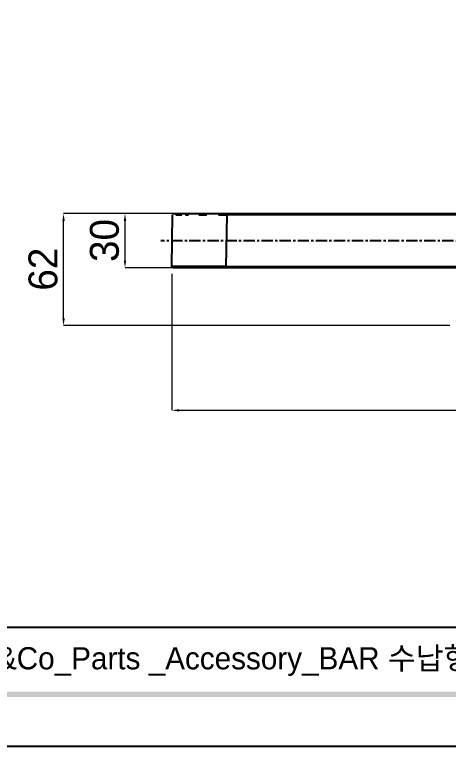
# Model space of a CAD drawing. Extents: x 16296660632 to 16296674943, y -37409619871 to -37409617133.
# Drawn here: x 16296674048.1 to 16296674288.2, y -37409617943.4 to -37409617538.3 of the extents above; entities that cross this region are included whole.
import ezdxf

# ---------------------------------------------------------------- set-up
doc = ezdxf.new("R2010")
doc.units = 0
doc.header["$LTSCALE"] = 10
doc.header["$MEASUREMENT"] = 0
doc.header["$PDMODE"] = 3
doc.header["$PDSIZE"] = -10
doc.linetypes.add('CENTER', pattern=[2, 1.25, -0.25, 0.25, -0.25])
doc.layers.get('0').update_dxf_attribs({"linetype": 'CONTINUOUS'})
doc.layers.get('DEFPOINTS').update_dxf_attribs({"linetype": 'CONTINUOUS'})
doc.styles.add('Daelim Dimension', font='\x7f\x7f\x7f\x7f.TTF')
doc.dimstyles.new('DEFAULT', dxfattribs={"dimscale": 2, "dimtxt": 2, "dimasz": 2, "dimexe": 0, "dimexo": 2, "dimgap": 1, "dimtad": 1, "dimdec": 1, "dimzin": 9, "dimdsep": 46, "dimtxsty": 'Daelim Dimension', "dimcen": 0.5, "dimclrd": 252, "dimclre": 252, "dimclrt": 3, "dimadec": 1, "dimazin": 0, "dimtfac": 1, "dimtdec": 1, "dimtix": 1, "dimtmove": 0, "dimatfit": 3, "dimfxl": 0, "dimtolj": 1, "dimtzin": 1, "dimlwd": 9, "dimlwe": 9, "dimarcsym": 0})

# ---------------------------------------------------------------- blocks, each defined once
blk = doc.blocks.new('*D17')
at = {"color": 5, "lineweight": 9, "ltscale": 0.5}
for p, q in [((16296674135.0424, -37409617681.711731), (16296674135.0424, -37409617757.342773)), ((16296674485.01755, -37409617681.711731), (16296674485.01755, -37409617757.342773)), ((16296674139.0424, -37409617757.342773), (16296674481.01755, -37409617757.342773))]:
    blk.add_line(p, q, dxfattribs=at)
at = {"color": 5, "ltscale": 0.5}
for points in [[(16296674139.0424, -37409617756.676109), (16296674139.0424, -37409617758.009438), (16296674135.0424, -37409617757.342773)], [(16296674481.01755, -37409617756.676109), (16296674481.01755, -37409617758.009438), (16296674485.01755, -37409617757.342773)]]:
    blk.add_solid(points, dxfattribs=at)
at = {"layer": 'DEFPOINTS', "color": 0, "ltscale": 0.5}
for p in [(16296674135.0424, -37409617677.711731), (16296674485.01755, -37409617677.711731), (16296674485.01755, -37409617757.342773)]:
    blk.add_point(p, dxfattribs=at)
at = {"color": 7, "ltscale": 0.5, "insert": (16296674316.21504, -37409617737.900711), "char_height": 16, "attachment_point": 2, "style": 'Daelim Dimension'}
blk.add_mtext('\\A1;350', dxfattribs=at)
blk = doc.blocks.new('*D18')
at = {"color": 5, "lineweight": 9, "ltscale": 0.5}
for p, q in [((16296674132.24152, -37409617648.42395), (16296674075.16441, -37409617648.42395)), ((16296674075.16441, -37409617706.42395), (16296674075.16441, -37409617652.42395)), ((16296674289.02998, -37409617710.42395), (16296674075.16441, -37409617710.42395))]:
    blk.add_line(p, q, dxfattribs=at)
at = {"color": 5, "ltscale": 0.5}
for points in [[(16296674074.49774, -37409617652.42395), (16296674075.83108, -37409617652.42395), (16296674075.16441, -37409617648.42395)], [(16296674074.49774, -37409617706.42395), (16296674075.83108, -37409617706.42395), (16296674075.16441, -37409617710.42395)]]:
    blk.add_solid(points, dxfattribs=at)
at = {"layer": 'DEFPOINTS', "color": 0, "ltscale": 0.5}
for p in [(16296674075.16441, -37409617648.42395), (16296674136.24152, -37409617648.42395), (16296674293.02998, -37409617710.42395)]:
    blk.add_point(p, dxfattribs=at)
at = {"color": 7, "ltscale": 0.5, "insert": (16296674055.74524, -37409617679.17786), "char_height": 16, "attachment_point": 2, "rotation": 90, "style": 'Daelim Dimension'}
blk.add_mtext('\\A1;62', dxfattribs=at)
blk = doc.blocks.new('*D19')
at = {"color": 5, "lineweight": 9, "ltscale": 0.5}
for p, q in [((16296674161.53705, -37409617648.42395), (16296674109.17083, -37409617648.42395)), ((16296674109.17083, -37409617674.42395), (16296674109.17083, -37409617652.42395)), ((16296674161.03783, -37409617678.42395), (16296674109.17083, -37409617678.42395))]:
    blk.add_line(p, q, dxfattribs=at)
at = {"color": 5, "ltscale": 0.5}
for points in [[(16296674108.50416, -37409617652.42395), (16296674109.8375, -37409617652.42395), (16296674109.17083, -37409617648.42395)], [(16296674108.50416, -37409617674.42395), (16296674109.8375, -37409617674.42395), (16296674109.17083, -37409617678.42395)]]:
    blk.add_solid(points, dxfattribs=at)
at = {"layer": 'DEFPOINTS', "color": 0, "ltscale": 0.5}
for p in [(16296674109.17083, -37409617648.42395), (16296674165.53705, -37409617648.42395), (16296674165.03783, -37409617678.42395)]:
    blk.add_point(p, dxfattribs=at)
at = {"color": 7, "ltscale": 0.5, "insert": (16296674089.72878, -37409617663.29276), "char_height": 16, "attachment_point": 2, "rotation": 90, "style": 'Daelim Dimension'}
blk.add_mtext('\\A1;30', dxfattribs=at)

msp = doc.modelspace()

# ---------------------------------------------------------------- linework, layer by layer
at = {"color": 7, "linetype": 'Continuous', "lineweight": 25}
for p, q in [((16296674136.24152, -37409617648.42395), (16296674141.17651, -37409617648.42395)), ((16296674141.17651, -37409617648.42395), (16296674144.82143, -37409617648.42395)), ((16296674144.82143, -37409617648.42395), (16296674154.62282, -37409617648.42395)), ((16296674154.62282, -37409617648.42395), (16296674165.53706, -37409617648.42395)), ((16296674165.53706, -37409617648.42395), (16296674454.5229, -37409617648.42395)), ((16296674165.53706, -37409617649.11174), (16296674165.53706, -37409617648.42395)), ((16296674135.0424, -37409617677.711731), (16296674135.54163, -37409617649.11174)), ((16296674165.53706, -37409617649.11174), (16296674165.03783, -37409617677.711731)), ((16296674454.5229, -37409617649.11174), (16296674165.53706, -37409617649.11174)), ((16296674165.03783, -37409617678.42395), (16296674135.74231, -37409617678.42395)), ((16296674165.03783, -37409617678.42395), (16296674165.03783, -37409617677.711731)), ((16296674165.03783, -37409617677.711731), (16296674455.02212, -37409617677.711731)), ((16296674455.02212, -37409617678.42395), (16296674165.03783, -37409617678.42395))]:
    msp.add_line(p, q, dxfattribs=at)
at = {"color": 1, "linetype": 'CENTER', "ltscale": 0.5}
msp.add_line((16296674491.01755, -37409617663.42395), (16296674129.0424, -37409617663.42395), dxfattribs=at)
at = {"color": 5}
msp.add_line((16296673809.07728, -37409617877.483673), (16296674737.06918, -37409617877.483673), dxfattribs=at)
at = {"color": 2}
msp.add_lwpolyline([(16296673792.47961, -37409617133.107803), (16296674942.83956, -37409617133.107803), (16296674942.83956, -37409617943.398079), (16296673792.47961, -37409617943.398079)], close=True, dxfattribs=at)
at = {"ltscale": 0.5}
msp.add_lwpolyline([(16296673792.47961, -37409617133.107803), (16296674942.83956, -37409617133.107803), (16296674942.83956, -37409617943.398079), (16296673792.47961, -37409617943.398079)], close=True, dxfattribs=at)
at = {"color": 7, "linetype": 'Continuous', "lineweight": 25, "flags": 128}
msp.add_lwpolyline([(16296674154.362141, -37409617649.108078), (16296674154.36813, -37409617648.97377), (16296674154.38364, -37409617648.845093), (16296674154.408079, -37409617648.726837), (16296674154.44055, -37409617648.623398), (16296674154.479799, -37409617648.538643), (16296674154.524401, -37409617648.475723), (16296674154.57268, -37409617648.437012), (16296674154.62282, -37409617648.42395)], dxfattribs=at)
at = {"color": 7, "linetype": 'Continuous', "lineweight": 25}
for centre, radius, start, end in [((16296674136.24152, -37409617649.123962), 0.7, 90, 178.99979072), ((16296674141.23934, -37409617649.066879), 0.64598, 95.58123516, 183.56259152), ((16296674144.94109, -37409617649.031357), 0.619088, 101.1451188, 186.98752445), ((16296674135.7423, -37409617677.723969), 0.7, 178.99979072, 270)]:
    msp.add_arc(centre, radius, start, end, dxfattribs=at)
for centre, start_param, end_param in [((16296674165.545971, -37409617649.123962), 2.5527635912, 3.1415857144), ((16296674165.545971, -37409617649.123962), 2.3563398443, 2.5527635912), ((16296674165.545971, -37409617649.123962), 1.9527573961, 2.3563398443), ((16296674165.545971, -37409617649.123962), 1.5710939741, 1.9527573961), ((16296674165.046761, -37409617677.723969), 1.5710939741, 3.1415857144)]:
    msp.add_ellipse(centre, major_axis=(30.004357, -0.012217), ratio=0.0004070425, start_param=start_param, end_param=end_param, dxfattribs=at)
at = {"color": 5, "ltscale": 40}
msp.add_trace([(16296674929.18956, -37409617916.098091), (16296674926.24189, -37409617913.150429), (16296673806.12961, -37409617916.098091), (16296673809.07728, -37409617913.150429)], dxfattribs=at)

# ---------------------------------------------------------------- texts
at = {"color": 2, "insert": (16296673996.48295, -37409617888.476837), "char_height": 12.285, "width": 621.38345056, "attachment_point": 1, "style": 'Daelim Dimension'}
msp.add_mtext('대림B&Co_Parts _Accessory_BAR 수납형 선반_DL A9039', dxfattribs=at)

# ---------------------------------------------------------------- dimensions: what is measured, and where the dimension line sits
at = {"color": 5, "ltscale": 0.5}
for base, p1, p2, picture, middle in [((16296674075.16441, -37409617648.42395), (16296674293.02998, -37409617710.42395), (16296674136.24152, -37409617648.42395), '*D18', (16296674075.164419, -37409617679.177856)), ((16296674109.17083, -37409617648.42395), (16296674165.03783, -37409617678.42395), (16296674165.53705, -37409617648.42395), '*D19', (16296674109.170839, -37409617663.292763))]:
    dim = msp.add_linear_dim(base=base, p1=p1, p2=p2, angle=90, dimstyle='DEFAULT', override={"dimtxt": 8, "dimclrd": 5, "dimclre": 5, "dimclrt": 7}, dxfattribs=at)
    dim.commit()
    dim.dimension.update_dxf_attribs({"geometry": picture, "text_midpoint": middle, "dimtype": 160})
dim = msp.add_linear_dim(base=(16296674485.01755, -37409617757.342773), p1=(16296674135.0424, -37409617677.711731), p2=(16296674485.01755, -37409617677.711731), dimstyle='DEFAULT', override={"dimtxt": 8, "dimclrd": 5, "dimclre": 5, "dimclrt": 7}, dxfattribs=at)
dim.commit()
dim.dimension.update_dxf_attribs({"geometry": '*D17', "text_midpoint": (16296674316.21504, -37409617757.342773), "dimtype": 160})

doc.saveas('drawing.dxf')
